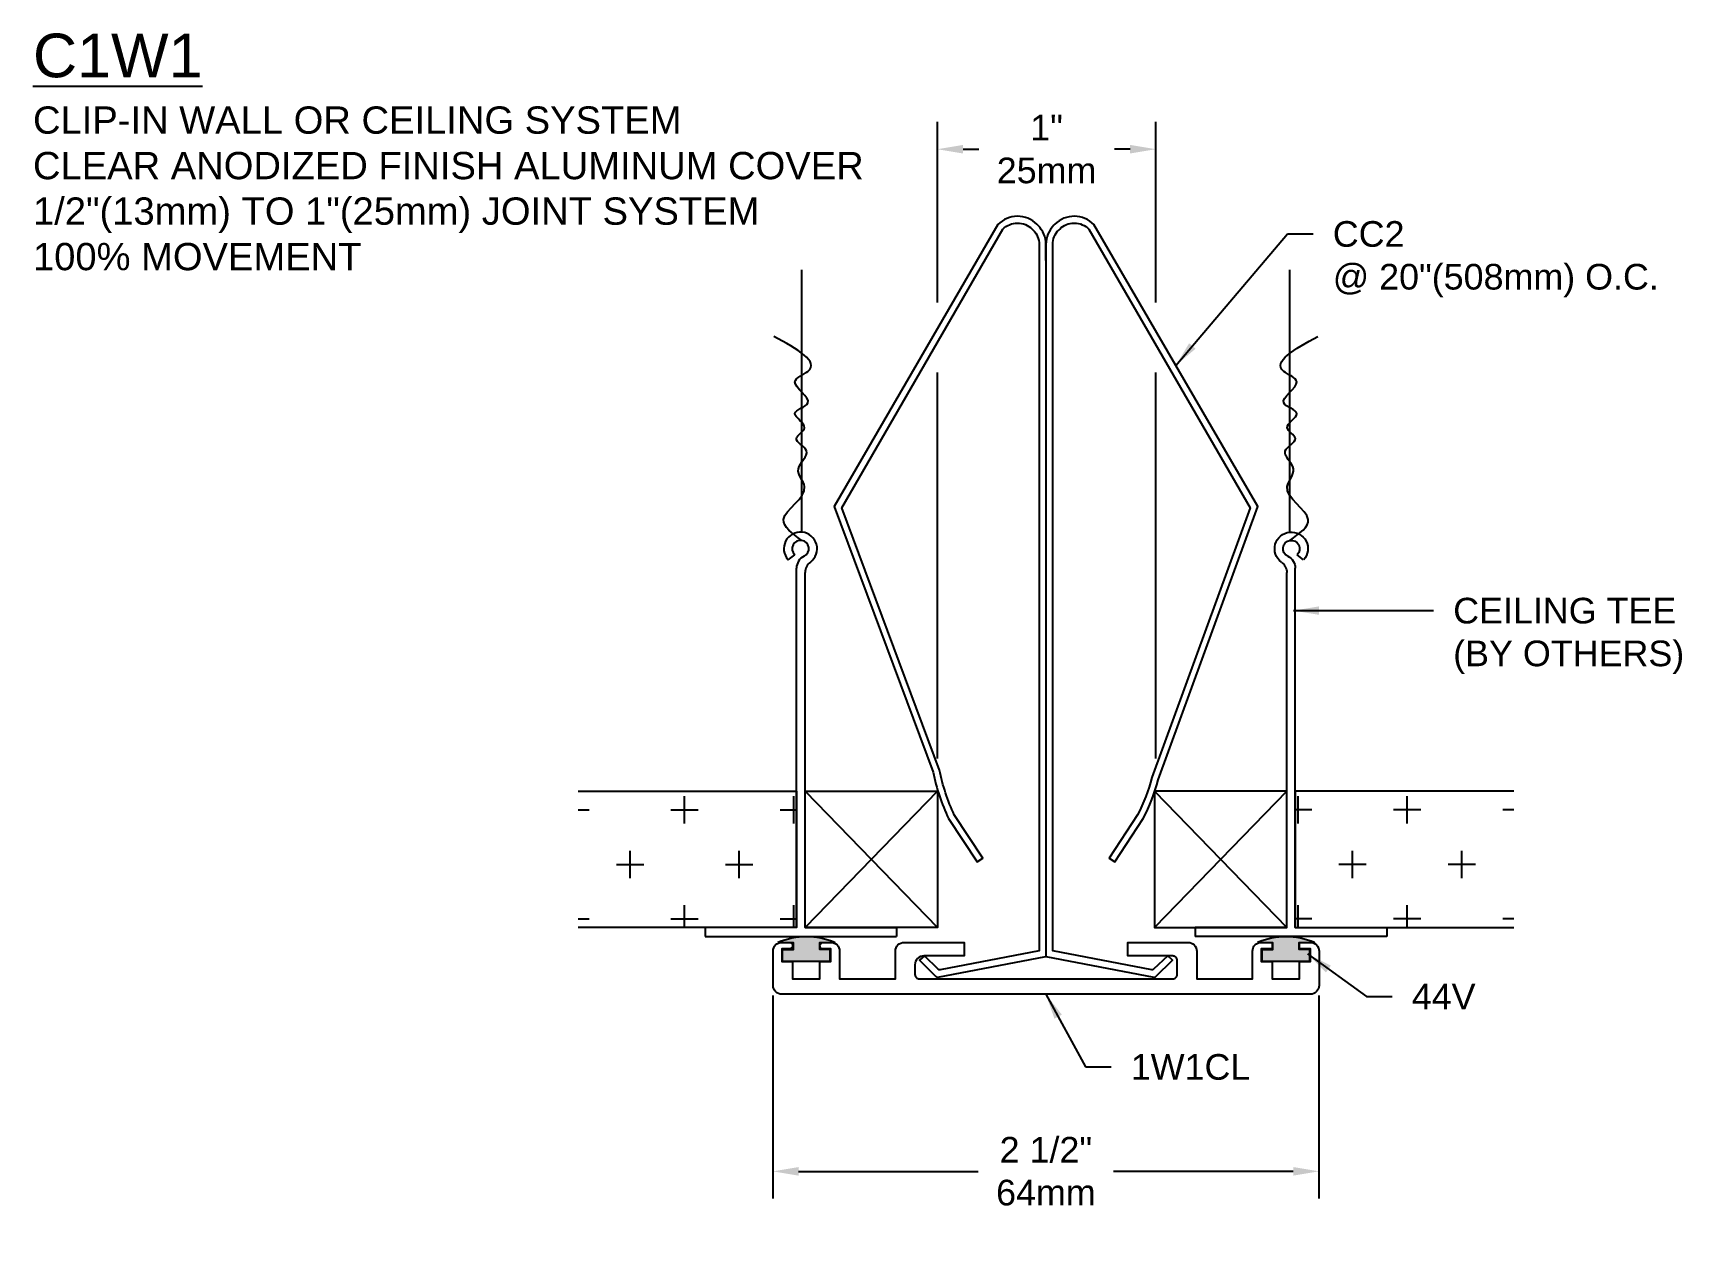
# Model space of a CAD drawing. Header units: inches. Extents: x -1.17 to 6.38, y 1.32 to 6.81.
import ezdxf

# ---------------------------------------------------------------- set-up
doc = ezdxf.new("R2010")
doc.units = ezdxf.units.IN
doc.header["$MEASUREMENT"] = 0
for name, color, linetype in [('Anchors', 4, 'Continuous'), ('Conditions', 1, 'Continuous'), ('Dimensions', 3, 'Continuous'), ('Fillers', 2, 'Continuous'), ('METALS', 7, 'Continuous'), ('Text', 2, 'Continuous')]:
    doc.layers.add(name, color=color, linetype=linetype)
doc.styles.add('Arial', font='arial.ttf')
doc.dimstyles.new('Arial', dxfattribs={"dimtxt": 0.1175, "dimasz": 0.1175, "dimexe": 0.125, "dimexo": 0.125, "dimgap": 0.09, "dimtad": 0, "dimtih": 1, "dimtoh": 1, "dimdec": 4, "dimzin": 0, "dimdsep": 46, "dimlunit": 4, "dimtxsty": 'Arial', "dimcen": 0.09, "dimadec": 0, "dimazin": 0, "dimtfac": 1, "dimtdec": 4, "dimtofl": 0, "dimtmove": 0, "dimatfit": 3, "dimfxl": 0, "dimfrac": 2, "dimtolj": 1, "dimtzin": 0, "dimarcsym": 0})

# ---------------------------------------------------------------- blocks, each defined once
blk = doc.blocks.new('44v')
blk.add_hatch(color=256).paths.add_polyline_path([(0.1097, 0), (-0.1097, 0), (-0.1097, -0.0529), (-0.0601, -0.0529), (-0.0601, -0.0861), (-0.1301, -0.0861, 0.199136), (0.1315, -0.0861), (0.0615, -0.0861), (0.0615, -0.0537), (0.1097, -0.0537)])
blk.add_lwpolyline([(-0.1301, -0.0861), (-0.0601, -0.0861), (-0.0601, -0.0529), (-0.1097, -0.0529), (-0.1097, 0), (0.1097, 0), (0.1097, -0.0537), (0.0615, -0.0537), (0.0615, -0.0861), (0.1315, -0.0861, -0.199136)], format="xyb", close=True)
blk = doc.blocks.new('*D1')
at = {"layer": 'Defpoints', "color": 0}
for p in [(2.2165, 2.5243), (4.7165, 2.5243), (2.2165, 1.5945)]:
    blk.add_point(p, dxfattribs=at)
at = {"layer": 'Dimensions', "color": 0, "lineweight": -2}
for p, q in [((2.2165, 2.3993), (2.2165, 1.4695)), ((4.7165, 2.3993), (4.7165, 1.4695)), ((2.334, 1.5945), (3.1568, 1.5945)), ((4.599, 1.5945), (3.7761, 1.5945))]:
    blk.add_line(p, q, dxfattribs=at)
at = {"layer": 'Dimensions', "color": 0}
for points in [[(2.334, 1.614), (2.334, 1.5749), (2.2165, 1.5945)], [(4.599, 1.614), (4.599, 1.5749), (4.7165, 1.5945)]]:
    blk.add_solid(points, dxfattribs=at)
at = {"layer": 'Dimensions', "color": 0, "insert": (3.4665, 1.5945), "char_height": 0.1175, "attachment_point": 5, "style": 'Arial'}
blk.add_mtext('\\A1;2 1/2"\\P64mm', dxfattribs=at)
blk = doc.blocks.new('*D2')
at = {"layer": 'Defpoints', "color": 0}
for p in [(2.9696, 6.2752), (2.9696, 5.5726), (3.9696, 5.5726)]:
    blk.add_point(p, dxfattribs=at)
at = {"layer": 'Dimensions', "color": 0, "lineweight": -2}
for p, q in [((2.9696, 5.6976), (2.9696, 6.4002)), ((3.9696, 5.6976), (3.9696, 6.4002)), ((3.0871, 6.2752), (3.1592, 6.2752)), ((3.8521, 6.2752), (3.7799, 6.2752))]:
    blk.add_line(p, q, dxfattribs=at)
at = {"layer": 'Dimensions', "color": 0}
for points in [[(3.0871, 6.2948), (3.0871, 6.2556), (2.9696, 6.2752)], [(3.8521, 6.2948), (3.8521, 6.2556), (3.9696, 6.2752)]]:
    blk.add_solid(points, dxfattribs=at)
at = {"layer": 'Dimensions', "color": 0, "insert": (3.4696, 6.2752), "char_height": 0.1175, "attachment_point": 5, "style": 'Arial'}
blk.add_mtext('\\A1;1"\\P25mm', dxfattribs=at)
blk = doc.blocks.new('CEILINGTEE')
for p, q in [((3.1831, 3.9361), (3.1831, 5.1368)), ((3.1203, 3.8095), (3.1504, 3.8327)), ((3.1588, 2.1251), (3.1588, 3.7714)), ((3.1976, 2.1251), (3.1976, 3.7507)), ((3.1588, 2.1251), (2.74, 2.1251)), ((2.74, 2.1251), (2.74, 2.085)), ((3.1976, 2.1251), (3.6164, 2.1251)), ((3.6164, 2.1251), (3.6164, 2.085)), ((2.74, 2.085), (3.6164, 2.085))]:
    blk.add_line(p, q)
for centre, radius, start, end in [((3.1769, 3.8603), 0.0761, 306.3614, 221.93152), ((3.1769, 3.8603), 0.0383, 295.20689, 226.11019), ((3.2188, 3.7714), 0.06, 115.20689, 180), ((3.2576, 3.7507), 0.06, 126.3614, 180)]:
    blk.add_arc(centre, radius, start, end)
blk.add_spline([(3.1831, 3.8981), (3.0993, 3.9944), (3.1956, 4.1447), (3.1671, 4.2256), (3.2043, 4.3087), (3.1584, 4.3656), (3.1956, 4.4137), (3.1518, 4.4794), (3.2109, 4.5275), (3.1518, 4.6242), (3.2109, 4.6723), (3.0555, 4.832)], degree=3)
blk = doc.blocks.new('CC2')
for p, q in [((3.4665, 5.7654), (3.4665, 5.8386)), ((3.4665, 5.8386), (3.4665, 5.7654)), ((3.4665, 5.7654), (3.4665, 2.5779))]:
    blk.add_line(p, q)
blk.add_lwpolyline([(3.5296, 5.9097, -0.41897), (3.6636, 5.9086), (4.4009, 4.6325), (3.9507, 3.398, -0.063636), (3.8861, 3.2267), (3.7556, 3.0282), (3.7815, 3.0111), (3.912, 3.2096, 0.063568), (3.9799, 3.3878), (4.436, 4.6389), (3.6859, 5.9302, 0.41897), (3.5077, 5.9316), (3.5031, 5.927, 0.198912), (3.4665, 5.8386, 0.198912), (3.4298, 5.927), (3.4252, 5.9316, 0.41897), (3.247, 5.9302), (2.497, 4.6389), (2.9497, 3.4218, 0.054155), (3.0209, 3.2096), (3.1515, 3.0111), (3.1774, 3.0282), (3.0468, 3.2267, -0.053873), (2.9789, 3.432), (2.532, 4.6325), (3.2693, 5.9086, -0.41897), (3.4033, 5.9097), (3.4079, 5.9051, -0.198912), (3.4355, 5.8386), (3.4355, 5.7654), (3.4355, 2.6036), (2.9821, 2.5172, -0.248778), (2.9731, 2.52), (2.9101, 2.5808), (2.8873, 2.5622), (2.9627, 2.4865, 0.248778), (2.9717, 2.4837), (3.4665, 2.5779), (3.9612, 2.4837, 0.248778), (3.9702, 2.4865), (4.0457, 2.5622), (4.0242, 2.5808), (3.9598, 2.52, -0.248778), (3.9509, 2.5172), (3.4975, 2.6036), (3.4975, 5.7136), (3.4975, 5.8386, -0.198912), (3.525, 5.9051)], format="xyb", close=True)
blk = doc.blocks.new('1w1')
at = {"flags": 128}
blk.add_lwpolyline([(-1.1755, -0.137), (-1.21, -0.137), (-1.21, -0.079), (-1.16, -0.079), (-1.16, 0), (-1.035, 0), (-1.035, -0.079), (-0.985, -0.079), (-0.985, -0.137), (-1.02, -0.137, 1), (-1.02, -0.167), (-0.985, -0.167, 0.414214), (-0.945, -0.127), (-0.945, 0), (-0.69, 0), (-0.69, -0.127, 0.414214), (-0.65, -0.167), (-0.375, -0.167), (-0.375, -0.105), (-0.56, -0.105, -0.414214), (-0.6, -0.065), (-0.6, -0.02, -0.414214), (-0.58, 0), (0, 0), (0.58, 0, -0.414214), (0.6, -0.02), (0.6, -0.085, -0.414214), (0.58, -0.105), (0.375, -0.105), (0.375, -0.167), (0.65, -0.167, 0.414214), (0.69, -0.127), (0.69, 0), (0.945, 0), (0.945, -0.127, 0.414214), (0.985, -0.167), (1.035, -0.167), (1.035, -0.137), (0.985, -0.137), (0.985, -0.079), (1.035, -0.079), (1.035, 0), (1.16, 0), (1.16, -0.079), (1.21, -0.079), (1.21, -0.137), (1.16, -0.137), (1.16, -0.167), (1.21, -0.167, 0.414214), (1.25, -0.127), (1.25, 0.03, 0.414214), (1.21, 0.07), (0, 0.07), (-1.21, 0.07, 0.414214), (-1.25, 0.03), (-1.25, -0.127, 0.414214), (-1.21, -0.167), (-1.175, -0.167, 1.016327), (-1.1755, -0.137)], format="xyb", dxfattribs=at)

msp = doc.modelspace()

# ---------------------------------------------------------------- hatches: boundary and pattern name
at = {"layer": 'Conditions'}
h = msp.add_hatch(dxfattribs=at)
h.set_pattern_fill('CROSS', color=256, style=0)
h.paths.add_polyline_path([(2.32493, 3.33572), (1.32493, 3.33572), (1.32493, 2.71072), (2.32493, 2.71072)])
h = msp.add_hatch(dxfattribs=at)
h.set_pattern_fill('CROSS', color=256, style=0)
h.set_pattern_definition([(180, (6.9329, 0), (-0.25, 0.25), [0.125, -0.375]), (90, (6.8704, -0.0625), (0.25, 0.25), [0.125, -0.375])])
h.paths.add_polyline_path([(4.60798, 3.33572), (5.60798, 3.33572), (5.60798, 2.71072), (4.60798, 2.71072)])

# ---------------------------------------------------------------- linework, layer by layer
for points in [[(1.32493, 3.33572), (2.32493, 3.33572), (2.32493, 2.71072), (1.32493, 2.71072)], [(2.36375, 3.33572), (2.96955, 2.71072)], [(2.96955, 3.33572), (2.36375, 2.71072)], [(3.96336, 3.33572), (4.56916, 2.71072)], [(4.56916, 3.33572), (3.96336, 2.71072)], [(5.60798, 3.33572), (4.60798, 3.33572), (4.60798, 2.71072), (5.60798, 2.71072)]]:
    msp.add_lwpolyline(points, dxfattribs=at)
for points in [[(2.36375, 3.33572), (2.96955, 3.33572), (2.96955, 2.71072), (2.36375, 2.71072)], [(4.56916, 3.33572), (3.96336, 3.33572), (3.96336, 2.71072), (4.56916, 2.71072)]]:
    msp.add_lwpolyline(points, close=True, dxfattribs=at)
at = {"layer": 'Dimensions'}
for p, q in [((2.96955, 5.57262), (2.96955, 5.73139)), ((3.96955, 5.57262), (3.96955, 5.73139)), ((2.96955, 3.48456), (2.96955, 5.25315)), ((3.96955, 3.48456), (3.96955, 5.25315))]:
    msp.add_line(p, q, dxfattribs=at)

# ---------------------------------------------------------------- block references
at = {"layer": 'Anchors'}
msp.add_blockref('CC2', (0, 0), dxfattribs=at)
at = {"layer": 'Conditions'}
msp.add_blockref('CEILINGTEE', (-0.83386, 0.58557), dxfattribs=at)
at = {"layer": 'Conditions', "xscale": -1}
msp.add_blockref('CEILINGTEE', (7.76677, 0.58557), dxfattribs=at)
at = {"layer": 'Fillers', "xscale": -1, "rotation": 180}
for p in [(2.3695, 2.55633), (4.56465, 2.55633)]:
    msp.add_blockref('44v', p, dxfattribs=at)
at = {"layer": 'METALS', "xscale": -1, "rotation": 180}
msp.add_blockref('1w1', (3.46726, 2.47573), dxfattribs=at)

# ---------------------------------------------------------------- texts
at = {"layer": 'Text', "insert": (-1.17037, 6.80452), "char_height": 0.2, "width": 4.5625, "attachment_point": 1, "style": 'Arial'}
msp.add_mtext('{\\LC1W1\\P\\H0.625x;\\lCLIP-IN WALL OR CEILING SYSTEM\\PCLEAR ANODIZED FINISH ALUMINUM COVER\\P1/2"(13mm) TO 1"(25mm) JOINT SYSTEM\\P100% MOVEMENT}', dxfattribs=at)
at = {"layer": 'Text', "char_height": 0.1175, "attachment_point": 1, "style": 'Arial'}
for s, insert in [('CC2\\P@ 20"(508mm) O.C.', (4.77979, 5.94588)), ('CEILING TEE\\P(BY OTHERS)', (5.33089, 4.22094)), ('44V', (5.14127, 2.45318)), ('\\A1;1W1CL', (3.85506, 2.13149))]:
    msp.add_mtext(s, dxfattribs=dict(at, insert=insert))

# ---------------------------------------------------------------- dimensions: what is measured, and where the dimension line sits
at = {"layer": 'Dimensions'}
dim = msp.add_linear_dim(base=(2.96955, 6.27519), p1=(3.96955, 5.57262), p2=(2.96955, 5.57262), text='<>\\P25mm', dimstyle='Arial', dxfattribs=at)
dim.commit()
dim.dimension.update_dxf_attribs({"geometry": '*D2', "text_midpoint": (3.46955, 6.27519), "dimtype": 160})
dim = msp.add_linear_dim(base=(2.21645, 1.59446), p1=(4.71645, 2.52428), p2=(2.21645, 2.52428), text='<>\\P64mm', dimstyle='Arial', dxfattribs=at)
dim.commit()
dim.dimension.update_dxf_attribs({"geometry": '*D1', "text_midpoint": (3.46645, 1.59446)})

# ---------------------------------------------------------------- leaders
at = {"layer": 'Text', "annotation_type": 0, "has_hookline": 1, "hookline_direction": 0}
for points, text_width in [([(4.06091, 5.28453), (4.57229, 5.88713), (4.68979, 5.88713)], 1.46963), ([(4.59938, 4.16219), (5.24089, 4.16219)], 1.04203), ([(4.66474, 2.59012), (4.93377, 2.39443), (5.05127, 2.39443)], 0.2887), ([(3.46645, 2.40578), (3.64756, 2.07274), (3.76506, 2.07274)], 0.52362)]:
    msp.add_leader(points, dimstyle='Arial', dxfattribs=dict(at, text_width=text_width))

doc.saveas('drawing.dxf')
